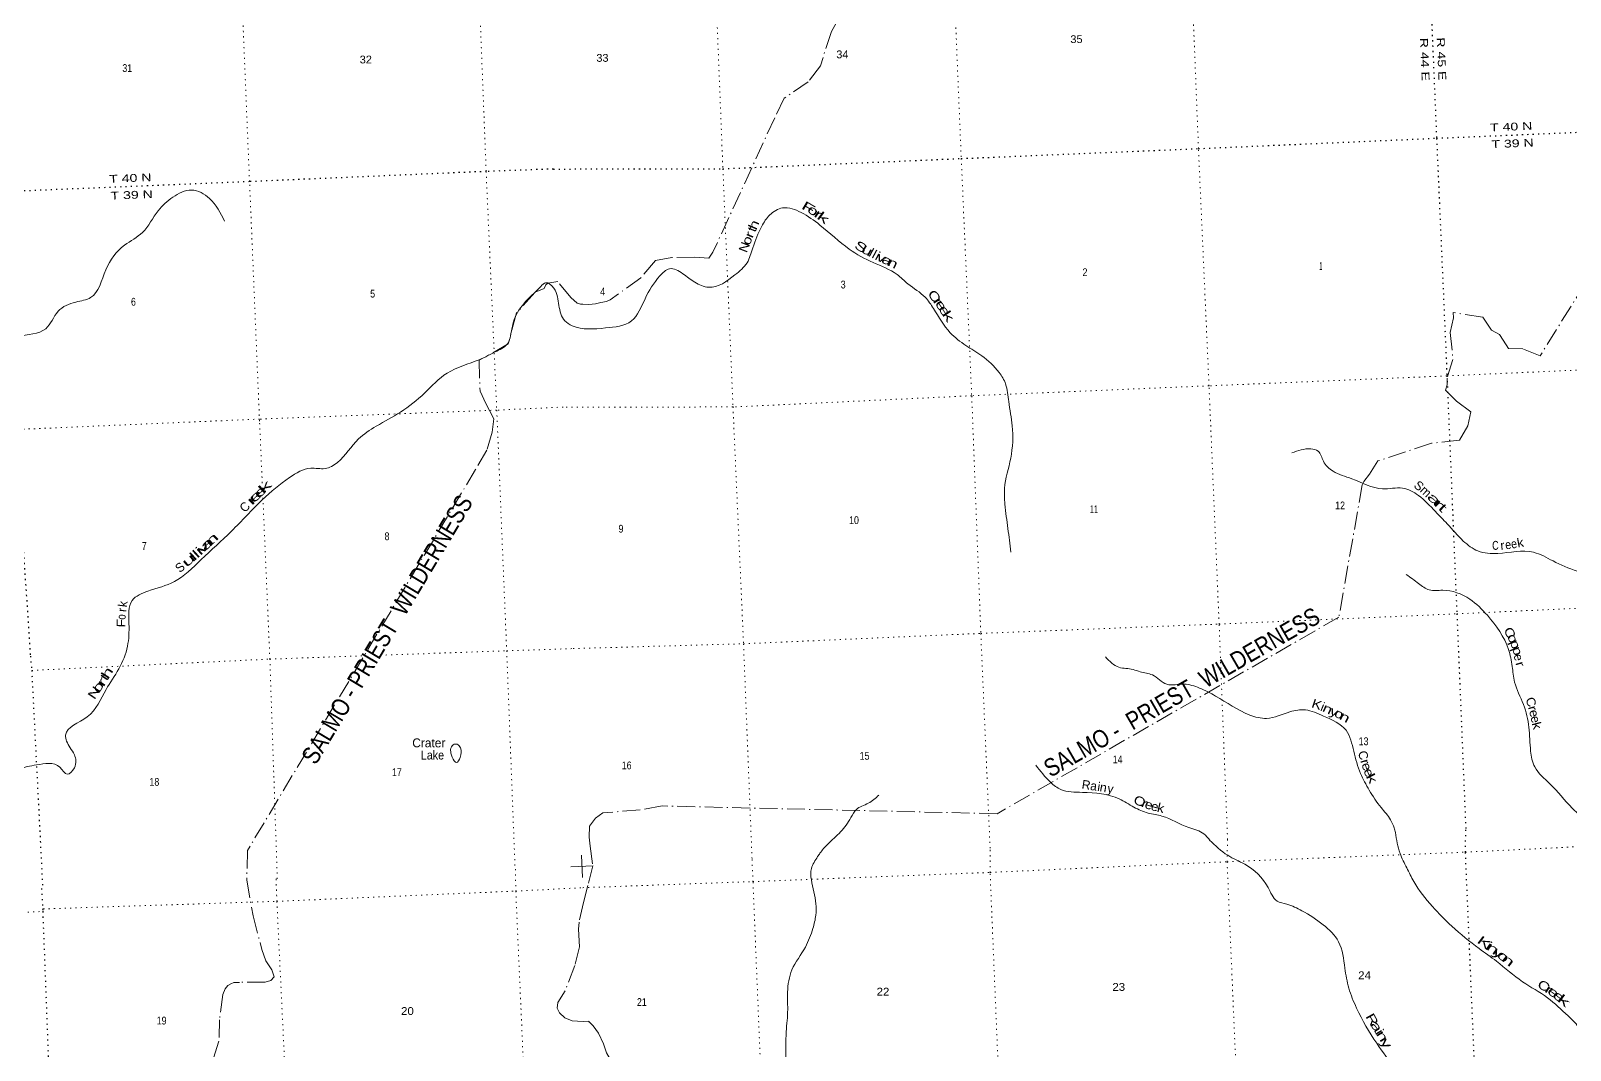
# Model space of a CAD drawing. Header units: feet. Extents: x 727543 to 978287, y 379550 to 572970.
# Drawn here: x 898883 to 933420, y 520213 to 543088 of the extents above; entities that cross this region are included whole.
import ezdxf
from ezdxf.enums import TextEntityAlignment as Align

# ---------------------------------------------------------------- set-up
doc = ezdxf.new("R2010")
doc.units = ezdxf.units.FT
doc.header["$LTSCALE"] = 80
doc.linetypes.add('DOT_DASHED', pattern=[7.7, 5, -1.2, 0.3, -1.2])
doc.linetypes.add('DOTTED', pattern=[1.5, 0.3, -1.2])
for name, color, linetype, lineweight in [('39', 7, 'Continuous', 13), ('4', 7, 'Continuous', 13), ('44', 7, 'DOT_DASHED', 13), ('6', 7, 'DOTTED', 25), ('7', 7, 'DOTTED', 13)]:
    doc.layers.add(name, color=color, linetype=linetype, lineweight=lineweight)
doc.layers.add('41', color=7, linetype='Continuous')

msp = doc.modelspace()

# ---------------------------------------------------------------- linework, layer by layer
at = {"layer": '39'}
for points in [[(899061.72, 547106.57), (899006.42, 546514.17), (898861.48, 545828.49), (898625.35, 545396.04), (898427.04, 545031.57), (897973.45, 544714.59), (897614.29, 544469.62), (897268.57, 544192.82), (896789.84, 544048.61), (896398.56, 543897.42), (895964.58, 543647.77), (895589.19, 543555.7), (895045.91, 543352.67), (894460.3, 543194.58), (894076.07, 543069.88), (893685.74, 542844), (893385.04, 542912.09), (893052.34, 542918.47), (892581.21, 542736.17), (891988.42, 542351.65), (891753.11, 542091.68), (891576.37, 541800.09)], [(886899.34, 531507.97), (887480.55, 531622.2), (887749.86, 531985.15), (888054.51, 532173.66), (888657.56, 532098.12), (889374.76, 532006.43), (889755.57, 531708.95), (890076.21, 531395.2), (890360.3, 531286.13), (890839.12, 531478.8), (891195.67, 531636.85), (891405.68, 531555.44), (891505.55, 531338.87), (891750.07, 531002.22), (892059.45, 530970.79), (892295.78, 530890.32), (892480.92, 530416.26), (892863.01, 530086.52), (893336.48, 529905.41), (894072.03, 530014.29), (894572.9, 530314.77), (894888.4, 530840.91), (895440.95, 531522.87), (895967.06, 532054.46), (896344.35, 532607.03), (896676.44, 533428.59), (897225.71, 534294.2), (897649.37, 535056.4), (898039.26, 535801.26), (898590.04, 536222.65), (899217.35, 536402.41), (899497.68, 536794.02), (899892.79, 537001.9), (900225.35, 537100.53), (900565.25, 537726.48), (900987.16, 538278.61), (901387.3, 538563.4), (901740.85, 539050.5), (902069.26, 539354.96), (902490.66, 539513.29), (902889.31, 539327.51), (903229.98, 538816.56)], [(920868.72, 531389.58), (920805.47, 531919.72), (920737.63, 532463.86), (920729.79, 532820.01), (920867.27, 533499.93), (920903.69, 534226.46), (920821.77, 534768.01), (920753.63, 535164.29), (920607.88, 535421.77), (920218.61, 535795.1), (919861.17, 536027.93), (919509.76, 536313.65), (919136.19, 536855.72), (918950.15, 537107.54), (918561.63, 537410.01), (918316.51, 537618.97), (917781.48, 537887.24), (917245.12, 538189.9), (916588.13, 538728.75), (916165.94, 539011.65), (915750.79, 539114.58), (915461.33, 538955.18), (915282.84, 538702.99), (915081.08, 538216.96), (914952.33, 537883.71), (914681.45, 537611.63), (914090.84, 537332.87), (913778.58, 537445.98), (913511.85, 537637.87), (913211.88, 537747.42), (912997.32, 537588.98), (912664.99, 537075.46), (912360.41, 536577.22), (911775.17, 536420.19), (911027.88, 536471.38), (910865.65, 536580.35), (910726.41, 536926.41)], [(910726.41, 536926.41), (910613.94, 537313.5), (910432.68, 537436.31), (910325.61, 537350.96), (910021.74, 537053.16), (909750.07, 536660.88), (909643.45, 536240.43), (909598.49, 536093.09), (909336.54, 535899.03), (908941.14, 535708.43), (908221.06, 535405.11), (907715.94, 534957.06), (907179.42, 534534.15), (906634.66, 534215.95), (906234.6, 533929.14), (905763.06, 533401.51), (905484.66, 533266.43), (905162.08, 533273.17), (904687.95, 533064.51), (904077.4, 532566.27), (903383.96, 531859.12), (902703.99, 531221.1), (902103.4, 530727.26), (901511.78, 530516.45), (901159.35, 530306.05), (901085.05, 529780.39), (901052.38, 529278.42), (900857.68, 528772.72), (900570.21, 528306.14), (900146.75, 527691.36), (899662.21, 527286.45), (899762.78, 527001.24), (899860.23, 526845.16), (899861.78, 526552.4), (899701.34, 526407.38), (899535.07, 526561.01), (899011.94, 526615.16), (898622.77, 526512.5), (898256.46, 525837.14), (898254.94, 525265.6), (898260.29, 524623.62), (898123.45, 524293.64), (898076.91, 524037.54), (897982.53, 523812.06)], [(927177.42, 533618.08), (927597.2, 533707.74), (927765.3, 533655.71), (927881.4, 533431.48), (928100.87, 533205.3), (928518.55, 533037.66), (929211.97, 532810.14), (929659.02, 532823.93), (930015.64, 532663.98), (930394.4, 532300.36), (930660.32, 532025.39), (931021.75, 531638.8), (931350.41, 531416.97), (931794.15, 531359.74), (932599.19, 531385.79), (933034.07, 531192.51), (933577.7, 530963.06), (933983.42, 530894.19), (934512.17, 531097.57), (934909.36, 531247.09), (935268.55, 531332.32), (935506.29, 531389.66)], [(929742.81, 530886.99), (930020.04, 530685.39), (930258.59, 530540.98), (930558.57, 530534.73), (931165.89, 530334.15), (931560.74, 529973.19), (932036.26, 529206.33), (932119.95, 528826.88), (932172.2, 528474.53), (932370.06, 527972.04), (932493.33, 527460.49), (932532.55, 526923.31), (932623.22, 526572.5), (932966.21, 526191.24), (933463.45, 525646.01), (933863.74, 525282.19)], [(922991.95, 529037.81), (923296.66, 528806.93), (923612.54, 528756.75), (923770.61, 528702.3), (924046.68, 528634.33), (924366.7, 528426.33), (924755.56, 528427.14), (925103.2, 528340.28), (925464.66, 528160.27), (926228.59, 527735.05), (926608.26, 527659.06), (927133.08, 527807.6), (927477.83, 527847.69), (927888.18, 527712.17), (928390.8, 527391.96), (928563.05, 526922.88), (928718.29, 526422.74), (928911.09, 526049.67), (929177.56, 525657.26), (929390.75, 525384.24), (929468.71, 525203.05), (929499.19, 525096.92)], [(908298.64, 526958.67), (908357.21, 527065.76), (908451.95, 527079.21), (908520.1, 526996.82), (908516.57, 526780.62), (908435.98, 526666.69), (908339.81, 526790.5), (908309.8, 526882.33), (908298.64, 526958.67)], [(921430.16, 526609.88), (921761.09, 526226.12), (921990.24, 526063.11), (922476.77, 525999.48), (923302.75, 525852.19), (923632.01, 525666.84), (923951.05, 525535.77), (924261.57, 525467.15), (924861.07, 525207.53), (925202.66, 525069.26), (925332.12, 524925.52)], [(917910.23, 525936.74), (917670.25, 525755.01), (917404.26, 525616.8), (917281.88, 525431.66), (917051.16, 525116.62), (916758.51, 524831.52), (916587.99, 524634.34), (916535.21, 524557.28)], [(929498.84, 525098.13), (929601.54, 524630.32), (929753.72, 524305.01), (929909.14, 523998.08), (930329.03, 523439.71), (930764.16, 522995.42), (931376.13, 522494.24), (931765.69, 522209.93), (932351.51, 521750.11), (932910.62, 521390.34), (933370.45, 520983.62), (933602.37, 520734.78), (933693.62, 520366.25), (933671.18, 519909.6), (933788.43, 519594.89), (933802.14, 519467.92), (933734.88, 519269.5)], [(925329.52, 524928.4), (925735.83, 524587.07), (926121.74, 524385.62), (926641.36, 523864.11), (926845.25, 523561.37), (927061.23, 523490.03), (927400.14, 523343.17), (927876.19, 523028.3), (928223.42, 522646.91), (928365.1, 522053.83), (928453.76, 521606.2), (928627.56, 521158.33), (929077.83, 520370.47), (929482.7, 519785.1), (929651.24, 519456.48), (929789.14, 519041.43), (930022.83, 518292.48), (930272.66, 517315.42), (930315.16, 516673.35), (930319.89, 516244.25), (930341.62, 516073.09)], [(916535.21, 524557.28), (916398, 524293.08), (916453.71, 523765.01), (916495, 523242.36), (916429.02, 522945.78), (916260.98, 522527.17), (915959.21, 522015.52), (915861.5, 521519.06), (915863.07, 521069.56), (915826.5, 520565.71), (915770.64, 519625.61), (915675.38, 519165.71), (915811.72, 518693.89), (915781.42, 518461.68), (915627.14, 518282.65), (915645.38, 517914.9), (915653.9, 517307.77), (915632.48, 516920.02), (915594.18, 516685.43), (915657.36, 516171.86), (915667.79, 515613.41), (915638.67, 515308.35), (915838.13, 515060.08), (915993.07, 514994.11), (916226.54, 514802.04), (916730.05, 514599.77), (917105.23, 514412.02), (917552.1, 514207.21), (918066.3, 514084.4), (918377.32, 514093.13)]]:
    msp.add_spline(points, degree=3, dxfattribs=at)
at = {"layer": '4'}
for p, q in [((911498.13, 524348.83), (910998.57, 524327.86)), ((911498.13, 524348.83), (910998.57, 524327.86)), ((911498.13, 524348.83), (910998.57, 524327.86)), ((911237.87, 524588.12), (911258.84, 524088.56)), ((911237.87, 524588.12), (911258.84, 524088.56)), ((911237.87, 524588.12), (911258.84, 524088.56))]:
    msp.add_line(p, q, dxfattribs=at)
at = {"layer": '44'}
for points in [[(917022.69, 543396.8), (916845.94, 543071.61), (916596.67, 542301.46), (916326.58, 541945.45), (915785.05, 541573.95), (915573.1, 541136.17), (914188.01, 538120.96), (914093.28, 537987.28), (913775.76, 538009.82), (913262.05, 538002.46), (912898.45, 537930.01), (912569.11, 537546.87), (911882.02, 537051.26), (911799.68, 537016.04), (911674.99, 536987.87), (911551.46, 536962.47), (911399.23, 536947.29), (911269.18, 536950.3), (911213.21, 536955.17), (911139.68, 536979.76), (911001.79, 537101.5), (910706.54, 537460.81)], [(910706.54, 537460.81), (910482.64, 537422.28), (910435.56, 537386.04), (910402.53, 537305.93), (910195.13, 537226.85), (909781.69, 536755.69), (909594.82, 536061.42), (908939.74, 535693.59), (908961.64, 534999.69), (909095.01, 534728.38), (909268.29, 534377.91), (909234.48, 534081.66), (909115.99, 533681), (908863.14, 533246.63), (903743.52, 524694.03), (903728.52, 524029.13)], [(933765.29, 537431.66), (932743.15, 535790.81), (932358.81, 535953.12), (932038, 535959.37), (931918.52, 536148.94), (931836.25, 536273.84), (931650.48, 536369.42), (931457.87, 536660.16), (930791.84, 536766.17), (930799.15, 536649.64), (930729.55, 536317.68), (930789.22, 535714.01), (930657.17, 535292.29), (930655.97, 535141.08), (930623.15, 535020.54), (930871.9, 534780.96), (931193.24, 534540.96), (931120.81, 534226.99), (930934.01, 533901.31), (930310.12, 533834.08), (929100.55, 533435.48), (928918.67, 533140.98), (928786.84, 532974.51), (928753.93, 532900.33), (928229.51, 529931.85), (920561.81, 525520.65), (913044.78, 525693.84), (912554.92, 525605.04), (911719.3, 525539.4), (911549.28, 525422.78), (911416.3, 525242.21), (911411.4, 524992.64), (911430.71, 524791.48), (911490.24, 524348.13)], [(911490.24, 524348.13), (911382.08, 523909.6), (911281.77, 523529.25)], [(903728.52, 524029.13), (903868.23, 523225.06), (904069.4, 522471.01), (904155.43, 522218.42), (904289.75, 522020.23), (904339.45, 521856.9), (904269.96, 521778.99), (904137.75, 521741.78), (903564.43, 521736.5), (903438.89, 521733.02), (903372.07, 521703.77), (903304.16, 521663.35), (903246.78, 521590.94), (903193.33, 521463.21), (903114.7, 520897.37), (903105.29, 520417.03), (902953.92, 519938.96)], [(911281.77, 523529.23), (911182.46, 523088.38), (911171.14, 522932.34), (911194.6, 522532.29), (911085.27, 522112.41), (910868.98, 521542.96), (910705.91, 521286.23), (910690.88, 521160.53), (910744.52, 521051.87), (910866.28, 520943.23), (911026, 520871.8), (911392.42, 520849.15)], [(911391.78, 520864.54), (911501.8, 520762.01), (911616.26, 520599.55), (911731.27, 520357.15), (911798.55, 520151.07), (911882.78, 520013.74), (912085.66, 519886.17), (912521.42, 519636.45), (912665.61, 519371.24), (912835.65, 519018.62), (913062.07, 518714.92), (913298.11, 518470.06), (913361.61, 518350.15), (913305.77, 518192.5), (913036.28, 517892.07), (912629.4, 517456.39), (912390.9, 517185.58), (912289.48, 517009.72), (912196.43, 516874.51), (911987.86, 516806.26), (911560.16, 516786.65)]]:
    msp.add_lwpolyline(points, dxfattribs=at)
at = {"layer": '6'}
for points in [[(929174.45, 570891.28), (929306.54, 567293.47), (929539.41, 561955.84), (929742.55, 556653.48), (929964.91, 551325.55), (930197.62, 545991.97), (930421.77, 540670.19), (930654, 535348.74), (930877, 530004.64), (931077.39, 525165.79)], [(898077.77, 546065.02), (898130.72, 544786.81), (898315.87, 539486.38), (898535.27, 534140.72), (898874, 529055.76), (898902.99, 528735.7), (899149.42, 523842.12)], [(910607.1, 539986.17), (914410.19, 539992.74), (919758.03, 540222.36), (925079.83, 540444.86), (930419.43, 540678.2), (937134.3, 540960.35), (940948.25, 541122.56)], [(910607.1, 539986.17), (909104.67, 539931.64), (903790.59, 539702.77), (898314.25, 539476.23), (893027.55, 539272.56), (890062.12, 539153.79)], [(931383.55, 517270.05), (931295.74, 519351.8), (931069.95, 524657.5), (931077.39, 525165.79)], [(899121.14, 523840.97), (899148.73, 523382.97), (899150.54, 523330.18), (899351.02, 518032.78), (899353.18, 517978.5), (899362.7, 517702.24)]]:
    msp.add_lwpolyline(points, dxfattribs=at)
at = {"layer": '7'}
for points in [[(907817.36, 570306.53), (907976.19, 566382.15), (908187.83, 561078.63), (908420.28, 555812.19), (908636.93, 550484.61), (908892.87, 545239.2), (909098.6, 539931.42), (909336.69, 534574.31), (909560.21, 529176.29), (909748.04, 524276.45)], [(913153.27, 570375.31), (913288.89, 566615.78), (913541.43, 561293.11), (913751.82, 555960.66), (913979.38, 550655.22), (914199.88, 545323.17), (914410.19, 539992.74), (914636.99, 534654.87), (914873.27, 529333.58), (915064.28, 524496.03)], [(918505.8, 570547.69), (918650.29, 566809.48), (918871, 561524.02), (919120.28, 556180.97), (919317.59, 550872.3), (919537.46, 545556.43), (919758.03, 540222.36), (919992.77, 534888.86), (920196.69, 529566.27), (920406.34, 524718.18)], [(904075.31, 532940.64), (904015.08, 534331.04), (903790.59, 539702.77), (903572.23, 544971.73), (903365.87, 549775.35)], [(925732.2, 524940.94), (925543.31, 529775.59), (925316.19, 535121.55), (925079.83, 540444.86), (924870.55, 545749), (924739.15, 548898.7)], [(941176.28, 535777.98), (937396.71, 535644.15), (930650.12, 535344.53), (925316.19, 535121.55), (919992.37, 534898.97), (914637.31, 534646.78), (910827.63, 534645.02)], [(910827.63, 534645.02), (909332.57, 534576.18), (904013.31, 534375.41), (898535.27, 534140.72), (893304.11, 533916.82), (888586.83, 533698.45)], [(904413.45, 524057.2), (904246.47, 528989.85), (904089.49, 532613.52)], [(911051.41, 529225.16), (914873.27, 529333.58), (920196.69, 529566.27), (925543.31, 529775.59), (930877, 530004.64), (937627.16, 530316.55), (941403.05, 530463.23)], [(906848.04, 529081.13), (909560.21, 529176.29), (911051.41, 529225.16)], [(898902.99, 528735.7), (904246.47, 528989.85), (906392.47, 529065.15)], [(911268.08, 523860.62), (915081.29, 523997.27), (920405.4, 524202.93), (925721.92, 524442.67), (931069.95, 524657.5), (937803.66, 524982.88), (941625.89, 525127.43)], [(922302.57, 478706.61), (922181.37, 481618.29), (921948.44, 486947.97), (921733.19, 492290.59), (921514.6, 497616.86), (921308.06, 502945.69), (921066.17, 508248.65), (920841.78, 513568.58), (920626.28, 518870.69), (920405.4, 524202.93), (920406.34, 524718.18)], [(925732.2, 524940.94), (925721.92, 524442.67), (925950.36, 519122.92), (926175.55, 513784.79), (926418.87, 508449.5), (926633.21, 503173.67), (926870.45, 497838.11), (927085.62, 492497.51), (927280.11, 487166.11), (927523.96, 481818.7), (927630.17, 478929.43)], [(909757.96, 524276.86), (909763.69, 523783.97), (909997.22, 518481.8), (910221.87, 513138.89), (910436.47, 507793.65), (910680.34, 502550.47), (910906.58, 497221.78), (911124.97, 491884.74), (911350.53, 486578.28), (911577.39, 481229.37), (911705.63, 478267.21)], [(915064.28, 524496.03), (915085.96, 523983.31), (915302.17, 518665.03), (915512.85, 513334.36), (915775.86, 508012.1), (915973.66, 502743.63), (916170.62, 497402.21), (916401.35, 492076.49), (916645.1, 486731.09), (916849.53, 481404.19), (916970.95, 478484.9)], [(904384.92, 524056.04), (904403.52, 523554.41), (904657.41, 518248.82), (904875.68, 512915.83), (904907.04, 512143.69)], [(899163.45, 523384.14), (904403.52, 523554.41), (909763.69, 523783.97), (911268.08, 523860.62)], [(890328.95, 522945.66), (893779.82, 523114.46), (899148.79, 523325.47)]]:
    msp.add_lwpolyline(points, dxfattribs=at)

# ---------------------------------------------------------------- texts
at = {"layer": '41'}
for s, rotation, width, p in [('F', 329.265, 1.8, (916279.54, 539035.5)), ('o', 328.23, 1.55, (916380.73, 538972.72)), ('h', 67.13, 1.35, (915195.36, 538697.76)), ('r', 325.847, 1.8, (916499.6, 538891.64)), ('k', 323.539, 1.9, (916603.58, 538813.32)), ('o', 67.782, 1.25, (915043.68, 538348.1)), ('r', 67.782, 1.4, (915097.03, 538477.6)), ('t', 67.13, 1.15, (915151.31, 538595.72)), ('N', 69.163, 1.15, (914982.91, 538198.56)), ('S', 328.471, 1.55, (917455.03, 538154.97)), ('u', 330.407, 1.6, (917596.69, 538076.25)), ('l', 331.691, 1.15, (917695.03, 538024.67)), ('l', 331.691, 1.15, (917764.36, 537987.33)), ('i', 331.691, 1.25, (917837.84, 537947.75)), ('v', 334.812, 1.45, (917925.89, 537907.74)), ('a', 334.812, 1.45, (918049.15, 537849.75)), ('n', 334.812, 1.45, (918183.81, 537786.43)), ('C', 305.381, 1.45, (919072.22, 537075.56)), ('r', 304.554, 1.8, (919158.01, 536964.45)), ('e', 303.985, 1.6, (919225.63, 536868.93)), ('e', 303.985, 1.6, (919302.01, 536751.92)), ('k', 303.738, 1.8, (919382.07, 536629.9)), ('k', 43.868, 2.25, (904202.19, 532780.45)), ('r', 45.711, 2.25, (903909.11, 532494)), ('e', 43.711, 2, (903994.52, 532577.43)), ('e', 42.711, 1.95, (904098.36, 532674.68)), ('a', 317.271, 2.05, (930300.57, 532509.69)), ('r', 315.054, 2.25, (930407.59, 532400.23)), ('t', 315.054, 2, (930491.21, 532316.77)), ('v', 42.848, 2.1, (902814.68, 531427.7)), ('a', 42.848, 2.05, (902902.14, 531504.84)), ('n', 42.848, 2.05, (903008.13, 531602.92)), ('C', 0.355, 0.75, (931741.84, 531441.8)), ('e', 8.408, 0.9, (932041.47, 531459.68)), ('e', 8.408, 0.9, (932172.34, 531479.02)), ('k', 10.401, 1.1, (932317.25, 531504.48)), ('u', 40.287, 2, (902485.79, 531133.35)), ('l', 42.23, 1.7, (902593.33, 531219.16)), ('l', 42.23, 1.7, (902657.83, 531275.18)), ('i', 42.23, 1.8, (902725.86, 531340.59)), ('F', 87.282, 1.15, (901008.92, 529789.91)), ('o', 85.294, 0.8, (901010.65, 529928.81)), ('C', 298.47, 1.3, (931977.08, 529532.46)), ('o', 296.106, 1.35, (932041.54, 529411.38)), ('p', 291.72, 1.35, (932095.57, 529284.61)), ('p', 289.332, 1.3, (932142.71, 529141.64)), ('h', 57.62, 1.65, (900679.33, 528629.71)), ('r', 286.484, 1.25, (932204.83, 528849.94)), ('o', 56.084, 1.6, (900472.33, 528310.83)), ('r', 56.084, 1.8, (900556.76, 528419.45)), ('t', 57.62, 1.5, (900618.61, 528530.84)), ('N', 56.084, 1.45, (900388, 528180.8)), ('K', 341.476, 1.25, (927704.05, 527877.77)), ('C', 289.417, 1.1, (932447.92, 527995.07)), ('i', 337.619, 1.05, (927828.3, 527826)), ('n', 335.579, 1.4, (927937.87, 527783.02)), ('y', 337.113, 1.35, (928086.31, 527718.07)), ('o', 336.362, 1.3, (928196.02, 527669.12)), ('n', 332.67, 1.5, (928319.37, 527600.72)), ('r', 285.377, 1.2, (932484.25, 527861.6)), ('e', 285.377, 1.1, (932514.88, 527747.14)), ('e', 283.774, 1.05, (932544.85, 527615.25)), ('k', 284.661, 1.2, (932577.15, 527472.91)), ('C', 286.645, 1.05, (928682.1, 526803.96)), ('r', 286.836, 1.25, (928725.56, 526659.07)), ('e', 288.848, 1.15, (928761.2, 526547.44)), ('e', 292.456, 1.25, (928812.49, 526404.27)), ('k', 297.004, 1.6, (928879.25, 526266.89)), ('n', 349.882, 1.05, (922929.6, 526012.49)), ('C', 331.971, 1.3, (923707.58, 525717.24)), ('r', 336.116, 1.45, (923833.77, 525665)), ('e', 341.215, 1.15, (923937.39, 525627.5)), ('e', 343.933, 1.1, (924075.78, 525586.27)), ('k', 346.912, 1.15, (924211.5, 525552.36)), ('K', 322.402, 1.7, (931431.59, 522550.42)), ('i', 323.869, 1.5, (931538.76, 522475.36)), ('n', 323.869, 1.8, (931627.49, 522414.99)), ('y', 323.885, 1.8, (931752.73, 522319.67)), ('o', 321.935, 1.75, (931853.53, 522243.38)), ('n', 321.935, 1.85, (931969.37, 522154.04)), ('C', 329.006, 1.35, (932773.92, 521574.32)), ('r', 328.092, 1.7, (932891.1, 521495.86)), ('e', 325.038, 1.65, (932987.26, 521430.89)), ('e', 322.255, 1.75, (933104.5, 521342.14)), ('k', 321.269, 2, (933213.27, 521249.98)), ('R', 299.466, 1.45, (928890.07, 520851.83)), ('a', 301.448, 1.6, (928989.22, 520691.33)), ('i', 301.448, 1.35, (929058.14, 520573.52)), ('n', 301.448, 1.65, (929120.17, 520476.96)), ('y', 303.879, 1.7, (929211.86, 520314.36))]:
    msp.add_text(s, height=200, rotation=rotation, dxfattribs=dict(at, width=width)).set_placement(p, align=Align.CENTER)
for s, rotation, p in [('S', 320.209, (929961.91, 532802.36)), ('m', 317.271, (930114.85, 532679.55)), ('C', 45.711, (903753.57, 532334.56)), ('r', 5.896, (931907.74, 531442.86)), ('S', 40.287, (902293.96, 530972.89)), ('k', 82.878, (901045.87, 530212.76)), ('r', 85.294, (901028.38, 530084.71)), ('e', 282.448, (932165.12, 529006.78)), ('R', 351.5, (922546.45, 526069.95)), ('a', 351.5, (922714.67, 526044.81)), ('i', 351.5, (922831.49, 526027.35)), ('y', 349.882, (923088.81, 525983.54))]:
    msp.add_text(s, height=200, rotation=rotation, dxfattribs=at).set_placement(p, align=Align.CENTER)
msp.add_text('Crater', height=200, dxfattribs=at).set_placement((907441.17, 527009.56))
at = {"layer": '41', "width": 0.9}
msp.add_text('Lake', height=200, dxfattribs=at).set_placement((907633.42, 526736.58))
at = {"layer": '44', "width": 0.85}
for s, rotation, p in [('SALMO - PRIEST  WILDERNESS', 59.095, (905275.73, 526594.38)), ('SALMO -  PRIEST  WILDERNESS', 29.912, (921760.3, 526324.76))]:
    msp.add_text(s, height=400, rotation=rotation, dxfattribs=at).set_placement(p)
at = {"layer": '6', "width": 1.35}
for s, rotation, p in [('R 44 E', 272.412, (930070.32, 542444.19)), ('R 45 E', 272.412, (930445.88, 542453.51)), ('T 40 N', 2.406, (932098.74, 540848.85)), ('T 39 N', 2.406, (932129.51, 540473.38))]:
    msp.add_text(s, height=175, rotation=rotation, dxfattribs=at).set_placement(p, align=Align.CENTER)
for s, p in [('T 40 N', (900645.59, 539676.01)), ('T 39 N', (900675.8, 539298.42))]:
    msp.add_text(s, height=175, rotation=2.369, dxfattribs=at).set_placement(p)
at = {"layer": '7'}
for s, width, p in [('35', 1.05, (922342.2, 542812.87)), ('34', 1.05, (917090.69, 542471.38)), ('31', 0.85, (901046.98, 542164.05)), ('32', 1.05, (906399.03, 542355.89)), ('33', 1.05, (911707.79, 542392.58)), ('2', 0.85, (922533.72, 537583.91)), ('1', 0.4, (927826.32, 537724.23)), ('3', 0.85, (917108.75, 537306.65)), ('6', 0.85, (901185.28, 536920.52)), ('5', 0.85, (906551.91, 537102.79)), ('4', 0.85, (911712.89, 537149.6)), ('11', 0.65, (922735.39, 532267.31)), ('12', 0.85, (928257.08, 532349.94)), ('9', 0.85, (912123.99, 531827.64)), ('10', 0.85, (917351.78, 532020.06)), ('7', 0.85, (901428.3, 531440.4)), ('8', 0.85, (906874.59, 531657.8)), ('13', 0.85, (928783.87, 527057.71)), ('16', 0.85, (912250.58, 526516.76)), ('15', 0.85, (917588.81, 526731.21)), ('14', 0.85, (923266.25, 526650.85)), ('17', 0.85, (907095.94, 526364.72)), ('18', 0.85, (901655.6, 526146.99)), ('24', 1.1, (928806.48, 521807.43)), ('22', 1.1, (918001.89, 521439.77)), ('23', 1.1, (923291.46, 521545.32)), ('21', 0.85, (912591.37, 521206.27))]:
    msp.add_text(s, height=175, dxfattribs=dict(at, width=width)).set_placement(p, align=Align.CENTER)
for s, width, p in [('20', 1.1, (907189.09, 521005.34)), ('19', 0.85, (901707.22, 520790.68))]:
    msp.add_text(s, height=175, dxfattribs=dict(at, width=width)).set_placement(p)

doc.saveas('drawing.dxf')
